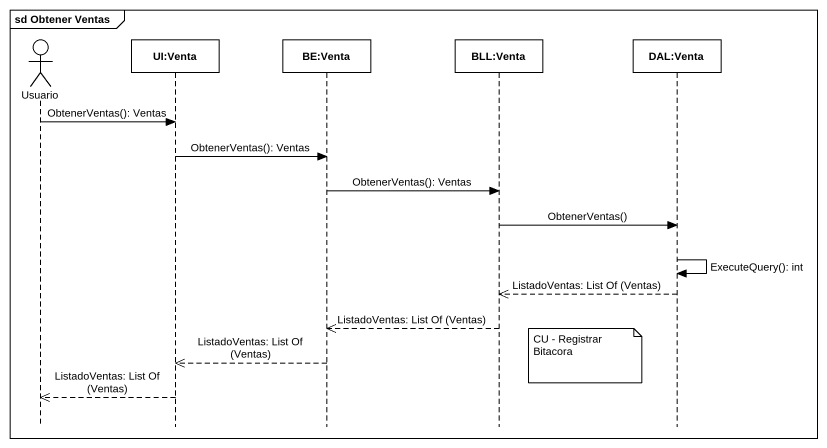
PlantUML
@startuml
mainframe sd Obtener Ventas
hide footbox
actor Usuario
participant "UI:Venta" as UI_Venta
participant "BE:Venta" as BE_Venta
participant "BLL:Venta" as BLL_Venta
participant "DAL:Venta" as DAL_Venta

Usuario -> UI_Venta : ObtenerVentas(): Ventas
UI_Venta -> BE_Venta : ObtenerVentas(): Ventas
BE_Venta -> BLL_Venta : ObtenerVentas(): Ventas
BLL_Venta -> DAL_Venta : ObtenerVentas()
DAL_Venta -> DAL_Venta : ExecuteQuery(): int
DAL_Venta -->> BLL_Venta : ListadoVentas: List Of (Ventas)
BLL_Venta -->> BE_Venta : ListadoVentas: List Of (Ventas)
note right of BLL_Venta : CU - Registrar Bitacora
BE_Venta -->> UI_Venta : ListadoVentas: List Of (Ventas)
UI_Venta -->> Usuario : ListadoVentas: List Of (Ventas)
@enduml
